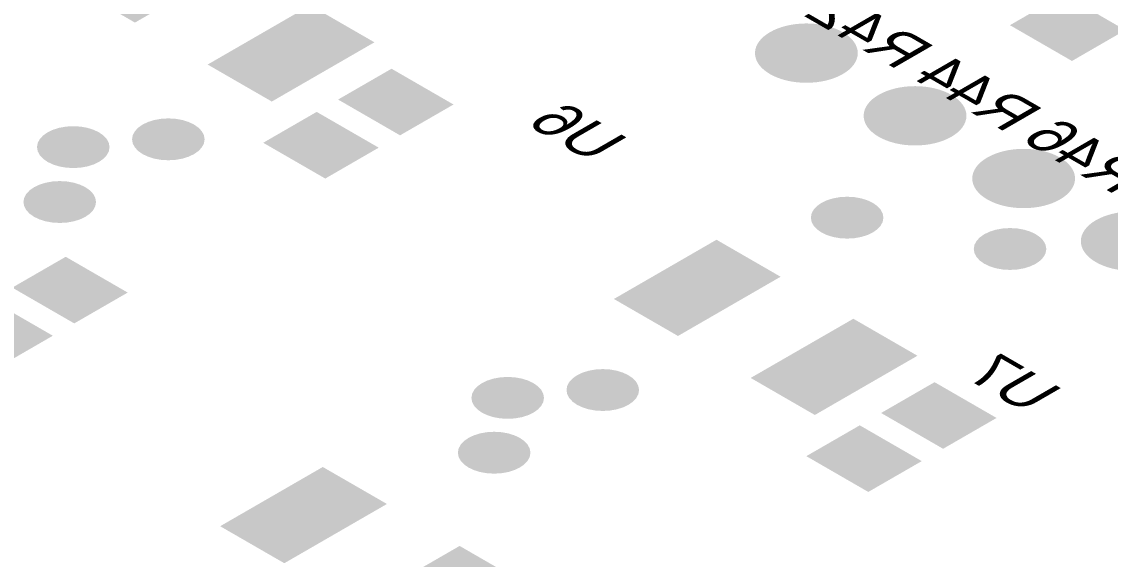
# Model space of a CAD drawing. Header units: millimetres. Extents: x -6 to 177, y -65 to 42.
# Drawn here: x 84.73 to 102.73, y -0.19 to 8.7 of the extents above; entities that cross this region are included whole.
import ezdxf

# ---------------------------------------------------------------- set-up
doc = ezdxf.new("R2010")
doc.units = ezdxf.units.MM
for name, color, linetype, true_color in [('Bottom Layer- Bottom', 7, 'Continuous', 0xffffff), ('Bottom Overlay- Bot Silk', 7, 'Continuous', 0xffffff), ('Bottom Paste- Bot Paste', 7, 'Continuous', 0xffffff), ('Bottom Solder- Bot Mask', 7, 'Continuous', 0xffffff), ('Multi-Layer', 7, 'Continuous', 0xffffff), ('Pad Holes', 7, 'Continuous', 0xffffff), ('Top Layer- Top', 7, 'Continuous', 0xffffff), ('Top Paste- Top Paste', 7, 'Continuous', 0xffffff), ('Top Solder- Top Mask', 7, 'Continuous', 0xffffff), ('Via Holes', 7, 'Continuous', 0xffffff)]:
    doc.layers.add(name, color=color, linetype=linetype, true_color=true_color)
doc.styles.add('Arial', font='')
doc.styles.get('Arial').set_extended_font_data('Arial')

# ---------------------------------------------------------------- blocks, each defined once
blk = doc.blocks.new('RES_0805_2012_B_158')
at = {"layer": 'Bottom Layer- Bottom', "linetype": 'Continuous', "lineweight": 18}
for points in [[(103.333, 8.804), (102.378, 9.355), (103.192, 9.824), (104.146, 9.273)], [(102.096, 8.089), (101.141, 8.641), (101.954, 9.11), (102.909, 8.559)]]:
    blk.add_hatch(color=7, dxfattribs=at).paths.add_polyline_path(points, flags=0)
at = {"layer": 'Bottom Paste- Bot Paste', "linetype": 'Continuous', "lineweight": 18}
for points in [[(103.333, 8.804), (102.378, 9.355), (103.192, 9.824), (104.146, 9.273)], [(102.096, 8.089), (101.141, 8.641), (101.954, 9.11), (102.909, 8.559)]]:
    blk.add_hatch(color=7, dxfattribs=at).paths.add_polyline_path(points, flags=0)
at = {"layer": 'Bottom Solder- Bot Mask', "linetype": 'Continuous', "lineweight": 18}
for points in [[(103.333, 8.763), (102.308, 9.355), (103.192, 9.865), (104.217, 9.273)], [(102.096, 8.049), (101.07, 8.641), (101.954, 9.151), (102.979, 8.559)]]:
    blk.add_hatch(color=7, dxfattribs=at).paths.add_polyline_path(points, flags=0)
blk = doc.blocks.new('RES_0805_2012_238')
at = {"layer": 'Top Layer- Top', "linetype": 'Continuous', "lineweight": 18}
for points in [[(85.456, 4.769), (86.41, 4.218), (85.597, 3.749), (84.642, 4.3)], [(84.218, 4.055), (85.173, 3.504), (84.36, 3.034), (83.405, 3.585)]]:
    blk.add_hatch(color=7, dxfattribs=at).paths.add_polyline_path(points, flags=0)
at = {"layer": 'Top Paste- Top Paste', "linetype": 'Continuous', "lineweight": 18}
for points in [[(85.456, 4.769), (86.41, 4.218), (85.597, 3.749), (84.642, 4.3)], [(84.218, 4.055), (85.173, 3.504), (84.36, 3.034), (83.405, 3.585)]]:
    blk.add_hatch(color=7, dxfattribs=at).paths.add_polyline_path(points, flags=0)
at = {"layer": 'Top Solder- Top Mask', "linetype": 'Continuous', "lineweight": 18}
for points in [[(85.456, 4.81), (86.481, 4.218), (85.597, 3.708), (84.572, 4.3)], [(84.218, 4.096), (85.243, 3.504), (84.36, 2.993), (83.334, 3.585)]]:
    blk.add_hatch(color=7, dxfattribs=at).paths.add_polyline_path(points, flags=0)
blk = doc.blocks.new('LED3528_237')
at = {"layer": 'Top Layer- Top', "linetype": 'Continuous', "lineweight": 18}
for points in [[(90.697, 0.721), (89.071, -0.218), (88.081, 0.353), (89.707, 1.292)], [(90.343, -0.953), (91.97, -0.014), (92.96, -0.586), (91.333, -1.525)]]:
    blk.add_hatch(color=7, dxfattribs=at).paths.add_polyline_path(points, flags=0)
at = {"layer": 'Top Paste- Top Paste', "linetype": 'Continuous', "lineweight": 18}
for points in [[(90.697, 0.721), (89.071, -0.218), (88.081, 0.353), (89.707, 1.292)], [(90.343, -0.953), (91.97, -0.014), (92.96, -0.586), (91.333, -1.525)]]:
    blk.add_hatch(color=7, dxfattribs=at).paths.add_polyline_path(points, flags=0)
at = {"layer": 'Top Solder- Top Mask', "linetype": 'Continuous', "lineweight": 18}
for points in [[(90.768, 0.721), (89.071, -0.259), (88.01, 0.353), (89.707, 1.333)], [(90.273, -0.953), (91.97, 0.027), (93.031, -0.586), (91.333, -1.566)]]:
    blk.add_hatch(color=7, dxfattribs=at).paths.add_polyline_path(points, flags=0)
blk = doc.blocks.new('RES_0805_2012_227')
at = {"layer": 'Top Layer- Top', "linetype": 'Continuous', "lineweight": 18}
for points in [[(90.844, 7.88), (91.798, 7.329), (90.985, 6.86), (90.031, 7.411)], [(89.606, 7.166), (90.561, 6.615), (89.748, 6.145), (88.793, 6.696)]]:
    blk.add_hatch(color=7, dxfattribs=at).paths.add_polyline_path(points, flags=0)
at = {"layer": 'Top Paste- Top Paste', "linetype": 'Continuous', "lineweight": 18}
for points in [[(90.844, 7.88), (91.798, 7.329), (90.985, 6.86), (90.031, 7.411)], [(89.606, 7.166), (90.561, 6.615), (89.748, 6.145), (88.793, 6.696)]]:
    blk.add_hatch(color=7, dxfattribs=at).paths.add_polyline_path(points, flags=0)
at = {"layer": 'Top Solder- Top Mask', "linetype": 'Continuous', "lineweight": 18}
for points in [[(90.844, 7.921), (91.869, 7.329), (90.985, 6.819), (89.96, 7.411)], [(89.606, 7.207), (90.632, 6.615), (89.748, 6.104), (88.722, 6.696)]]:
    blk.add_hatch(color=7, dxfattribs=at).paths.add_polyline_path(points, flags=0)
blk = doc.blocks.new('LED3528_226')
at = {"layer": 'Top Layer- Top', "linetype": 'Continuous', "lineweight": 18}
for points in [[(97.208, 4.48), (95.581, 3.541), (94.591, 4.112), (96.218, 5.051)], [(96.854, 2.806), (98.481, 3.745), (99.47, 3.173), (97.844, 2.234)]]:
    blk.add_hatch(color=7, dxfattribs=at).paths.add_polyline_path(points, flags=0)
at = {"layer": 'Top Paste- Top Paste', "linetype": 'Continuous', "lineweight": 18}
for points in [[(97.208, 4.48), (95.581, 3.541), (94.591, 4.112), (96.218, 5.051)], [(96.854, 2.806), (98.481, 3.745), (99.47, 3.173), (97.844, 2.234)]]:
    blk.add_hatch(color=7, dxfattribs=at).paths.add_polyline_path(points, flags=0)
at = {"layer": 'Top Solder- Top Mask', "linetype": 'Continuous', "lineweight": 18}
for points in [[(97.278, 4.48), (95.581, 3.5), (94.521, 4.112), (96.218, 5.092)], [(96.783, 2.806), (98.481, 3.785), (99.541, 3.173), (97.844, 2.193)]]:
    blk.add_hatch(color=7, dxfattribs=at).paths.add_polyline_path(points, flags=0)
blk = doc.blocks.new('LED3528_49')
at = {"layer": 'Top Layer- Top', "linetype": 'Continuous', "lineweight": 18}
for points in [[(88.227, 9.664), (86.601, 8.725), (85.611, 9.297), (87.238, 10.236)], [(87.874, 7.99), (89.5, 8.929), (90.49, 8.358), (88.864, 7.419)]]:
    blk.add_hatch(color=7, dxfattribs=at).paths.add_polyline_path(points, flags=0)
at = {"layer": 'Top Paste- Top Paste', "linetype": 'Continuous', "lineweight": 18}
for points in [[(88.227, 9.664), (86.601, 8.725), (85.611, 9.297), (87.238, 10.236)], [(87.874, 7.99), (89.5, 8.929), (90.49, 8.358), (88.864, 7.419)]]:
    blk.add_hatch(color=7, dxfattribs=at).paths.add_polyline_path(points, flags=0)
at = {"layer": 'Top Solder- Top Mask', "linetype": 'Continuous', "lineweight": 18}
for points in [[(88.298, 9.664), (86.601, 8.684), (85.54, 9.297), (87.238, 10.277)], [(87.803, 7.99), (89.5, 8.97), (90.561, 8.358), (88.864, 7.378)]]:
    blk.add_hatch(color=7, dxfattribs=at).paths.add_polyline_path(points, flags=0)
blk = doc.blocks.new('RES_0805_2012_48')
at = {"layer": 'Top Layer- Top', "linetype": 'Continuous', "lineweight": 18}
for points in [[(99.824, 2.695), (100.779, 2.144), (99.965, 1.675), (99.011, 2.226)], [(98.587, 1.981), (99.541, 1.43), (98.728, 0.96), (97.773, 1.512)]]:
    blk.add_hatch(color=7, dxfattribs=at).paths.add_polyline_path(points, flags=0)
at = {"layer": 'Top Paste- Top Paste', "linetype": 'Continuous', "lineweight": 18}
for points in [[(99.824, 2.695), (100.779, 2.144), (99.965, 1.675), (99.011, 2.226)], [(98.587, 1.981), (99.541, 1.43), (98.728, 0.96), (97.773, 1.512)]]:
    blk.add_hatch(color=7, dxfattribs=at).paths.add_polyline_path(points, flags=0)
at = {"layer": 'Top Solder- Top Mask', "linetype": 'Continuous', "lineweight": 18}
for points in [[(99.824, 2.736), (100.849, 2.144), (99.965, 1.634), (98.94, 2.226)], [(98.587, 2.022), (99.612, 1.43), (98.728, 0.92), (97.703, 1.512)]]:
    blk.add_hatch(color=7, dxfattribs=at).paths.add_polyline_path(points, flags=0)
blk = doc.blocks.new('DC_10_13')
at = {"layer": 'Bottom Layer- Bottom', "linetype": 'Continuous', "lineweight": 18}
h = blk.add_hatch(color=7, dxfattribs=at)
edge = h.paths.add_edge_path(flags=0)
edge.add_ellipse((97.704, 8.179), major_axis=(-0.8, 0), ratio=0.57735, start_angle=0, end_angle=360)
h = blk.add_hatch(color=7, dxfattribs=at)
edge = h.paths.add_edge_path(flags=0)
edge.add_ellipse((99.501, 7.142), major_axis=(-0.8, 0), ratio=0.57735, start_angle=0, end_angle=360)
h = blk.add_hatch(color=7, dxfattribs=at)
edge = h.paths.add_edge_path(flags=0)
edge.add_ellipse((101.297, 6.105), major_axis=(-0.8, 0), ratio=0.57735, start_angle=0, end_angle=360)
h = blk.add_hatch(color=7, dxfattribs=at)
edge = h.paths.add_edge_path(flags=0)
edge.add_ellipse((103.093, 5.068), major_axis=(-0.8, 0), ratio=0.57735, start_angle=0, end_angle=360)
at = {"layer": 'Bottom Solder- Bot Mask', "linetype": 'Continuous', "lineweight": 18}
h = blk.add_hatch(color=7, dxfattribs=at)
edge = h.paths.add_edge_path(flags=0)
edge.add_ellipse((97.704, 8.179), major_axis=(-0.85, 0), ratio=0.57735, start_angle=0, end_angle=360)
h = blk.add_hatch(color=7, dxfattribs=at)
edge = h.paths.add_edge_path(flags=0)
edge.add_ellipse((99.501, 7.142), major_axis=(-0.85, 0), ratio=0.57735, start_angle=0, end_angle=360)
h = blk.add_hatch(color=7, dxfattribs=at)
edge = h.paths.add_edge_path(flags=0)
edge.add_ellipse((101.297, 6.105), major_axis=(-0.85, 0), ratio=0.57735, start_angle=0, end_angle=360)
h = blk.add_hatch(color=7, dxfattribs=at)
edge = h.paths.add_edge_path(flags=0)
edge.add_ellipse((103.093, 5.068), major_axis=(-0.85, 0), ratio=0.57735, start_angle=0, end_angle=360)
at = {"layer": 'Multi-Layer', "linetype": 'Continuous', "lineweight": 18}
h = blk.add_hatch(color=9, dxfattribs=at)
edge = h.paths.add_edge_path(flags=0)
edge.add_ellipse((97.704, 8.179), major_axis=(-0.8, 0), ratio=0.57735, start_angle=0, end_angle=360)
h = blk.add_hatch(color=9, dxfattribs=at)
edge = h.paths.add_edge_path(flags=0)
edge.add_ellipse((99.501, 7.142), major_axis=(-0.8, 0), ratio=0.57735, start_angle=0, end_angle=360)
h = blk.add_hatch(color=9, dxfattribs=at)
edge = h.paths.add_edge_path(flags=0)
edge.add_ellipse((101.297, 6.105), major_axis=(-0.8, 0), ratio=0.57735, start_angle=0, end_angle=360)
h = blk.add_hatch(color=9, dxfattribs=at)
edge = h.paths.add_edge_path(flags=0)
edge.add_ellipse((103.093, 5.068), major_axis=(-0.8, 0), ratio=0.57735, start_angle=0, end_angle=360)
at = {"layer": 'Pad Holes', "linetype": 'Continuous', "lineweight": 18}
h = blk.add_hatch(color=7, dxfattribs=at)
edge = h.paths.add_edge_path(flags=0)
edge.add_ellipse((97.704, 8.179), major_axis=(-0.4, 0), ratio=0.57735, start_angle=0, end_angle=360)
h = blk.add_hatch(color=7, dxfattribs=at)
edge = h.paths.add_edge_path(flags=0)
edge.add_ellipse((99.501, 7.142), major_axis=(-0.4, 0), ratio=0.57735, start_angle=0, end_angle=360)
h = blk.add_hatch(color=7, dxfattribs=at)
edge = h.paths.add_edge_path(flags=0)
edge.add_ellipse((101.297, 6.105), major_axis=(-0.4, 0), ratio=0.57735, start_angle=0, end_angle=360)
h = blk.add_hatch(color=7, dxfattribs=at)
edge = h.paths.add_edge_path(flags=0)
edge.add_ellipse((103.093, 5.068), major_axis=(-0.4, 0), ratio=0.57735, start_angle=0, end_angle=360)
at = {"layer": 'Top Layer- Top', "linetype": 'Continuous', "lineweight": 18}
h = blk.add_hatch(color=7, dxfattribs=at)
edge = h.paths.add_edge_path(flags=0)
edge.add_ellipse((97.704, 8.179), major_axis=(-0.8, 0), ratio=0.57735, start_angle=0, end_angle=360)
h = blk.add_hatch(color=7, dxfattribs=at)
edge = h.paths.add_edge_path(flags=0)
edge.add_ellipse((99.501, 7.142), major_axis=(-0.8, 0), ratio=0.57735, start_angle=0, end_angle=360)
h = blk.add_hatch(color=7, dxfattribs=at)
edge = h.paths.add_edge_path(flags=0)
edge.add_ellipse((101.297, 6.105), major_axis=(-0.8, 0), ratio=0.57735, start_angle=0, end_angle=360)
h = blk.add_hatch(color=7, dxfattribs=at)
edge = h.paths.add_edge_path(flags=0)
edge.add_ellipse((103.093, 5.068), major_axis=(-0.8, 0), ratio=0.57735, start_angle=0, end_angle=360)
at = {"layer": 'Top Solder- Top Mask', "linetype": 'Continuous', "lineweight": 18}
h = blk.add_hatch(color=7, dxfattribs=at)
edge = h.paths.add_edge_path(flags=0)
edge.add_ellipse((97.704, 8.179), major_axis=(-0.85, 0), ratio=0.57735, start_angle=0, end_angle=360)
h = blk.add_hatch(color=7, dxfattribs=at)
edge = h.paths.add_edge_path(flags=0)
edge.add_ellipse((99.501, 7.142), major_axis=(-0.85, 0), ratio=0.57735, start_angle=0, end_angle=360)
h = blk.add_hatch(color=7, dxfattribs=at)
edge = h.paths.add_edge_path(flags=0)
edge.add_ellipse((101.297, 6.105), major_axis=(-0.85, 0), ratio=0.57735, start_angle=0, end_angle=360)
h = blk.add_hatch(color=7, dxfattribs=at)
edge = h.paths.add_edge_path(flags=0)
edge.add_ellipse((103.093, 5.068), major_axis=(-0.85, 0), ratio=0.57735, start_angle=0, end_angle=360)

msp = doc.modelspace()

# ---------------------------------------------------------------- hatches: boundary and pattern name
at = {"layer": 'Bottom Layer- Bottom', "linetype": 'Continuous', "lineweight": 18}
h = msp.add_hatch(color=7, dxfattribs=at)
edge = h.paths.add_edge_path(flags=0)
edge.add_ellipse((87.153, 6.753), major_axis=(-0.55, 0), ratio=0.57735, start_angle=0, end_angle=360)
h = msp.add_hatch(color=7, dxfattribs=at)
edge = h.paths.add_edge_path(flags=0)
edge.add_ellipse((85.581, 6.624), major_axis=(-0.55, 0), ratio=0.57735, start_angle=0, end_angle=360)
h = msp.add_hatch(color=7, dxfattribs=at)
edge = h.paths.add_edge_path(flags=0)
edge.add_ellipse((85.357, 5.716), major_axis=(-0.55, 0), ratio=0.57735, start_angle=0, end_angle=360)
h = msp.add_hatch(color=7, dxfattribs=at)
edge = h.paths.add_edge_path(flags=0)
edge.add_ellipse((98.378, 5.457), major_axis=(-0.55, 0), ratio=0.57735, start_angle=0, end_angle=360)
h = msp.add_hatch(color=7, dxfattribs=at)
edge = h.paths.add_edge_path(flags=0)
edge.add_ellipse((101.072, 4.939), major_axis=(-0.55, 0), ratio=0.57735, start_angle=0, end_angle=360)
h = msp.add_hatch(color=7, dxfattribs=at)
edge = h.paths.add_edge_path(flags=0)
edge.add_ellipse((94.337, 2.606), major_axis=(-0.55, 0), ratio=0.57735, start_angle=0, end_angle=360)
h = msp.add_hatch(color=7, dxfattribs=at)
edge = h.paths.add_edge_path(flags=0)
edge.add_ellipse((92.765, 2.476), major_axis=(-0.55, 0), ratio=0.57735, start_angle=0, end_angle=360)
h = msp.add_hatch(color=7, dxfattribs=at)
edge = h.paths.add_edge_path(flags=0)
edge.add_ellipse((92.541, 1.569), major_axis=(-0.55, 0), ratio=0.57735, start_angle=0, end_angle=360)
at = {"layer": 'Bottom Solder- Bot Mask', "linetype": 'Continuous', "lineweight": 18}
h = msp.add_hatch(color=7, dxfattribs=at)
edge = h.paths.add_edge_path(flags=0)
edge.add_ellipse((87.153, 6.753), major_axis=(-0.6, 0), ratio=0.57735, start_angle=0, end_angle=360)
h = msp.add_hatch(color=7, dxfattribs=at)
edge = h.paths.add_edge_path(flags=0)
edge.add_ellipse((85.581, 6.624), major_axis=(-0.6, 0), ratio=0.57735, start_angle=0, end_angle=360)
h = msp.add_hatch(color=7, dxfattribs=at)
edge = h.paths.add_edge_path(flags=0)
edge.add_ellipse((85.357, 5.716), major_axis=(-0.6, 0), ratio=0.57735, start_angle=0, end_angle=360)
h = msp.add_hatch(color=7, dxfattribs=at)
edge = h.paths.add_edge_path(flags=0)
edge.add_ellipse((98.378, 5.457), major_axis=(-0.6, 0), ratio=0.57735, start_angle=0, end_angle=360)
h = msp.add_hatch(color=7, dxfattribs=at)
edge = h.paths.add_edge_path(flags=0)
edge.add_ellipse((101.072, 4.939), major_axis=(-0.6, 0), ratio=0.57735, start_angle=0, end_angle=360)
h = msp.add_hatch(color=7, dxfattribs=at)
edge = h.paths.add_edge_path(flags=0)
edge.add_ellipse((94.337, 2.606), major_axis=(-0.6, 0), ratio=0.57735, start_angle=0, end_angle=360)
h = msp.add_hatch(color=7, dxfattribs=at)
edge = h.paths.add_edge_path(flags=0)
edge.add_ellipse((92.765, 2.476), major_axis=(-0.6, 0), ratio=0.57735, start_angle=0, end_angle=360)
h = msp.add_hatch(color=7, dxfattribs=at)
edge = h.paths.add_edge_path(flags=0)
edge.add_ellipse((92.541, 1.569), major_axis=(-0.6, 0), ratio=0.57735, start_angle=0, end_angle=360)
at = {"layer": 'Top Layer- Top', "linetype": 'Continuous', "lineweight": 18}
h = msp.add_hatch(color=7, dxfattribs=at)
edge = h.paths.add_edge_path(flags=0)
edge.add_ellipse((87.153, 6.753), major_axis=(-0.55, 0), ratio=0.57735, start_angle=0, end_angle=360)
h = msp.add_hatch(color=7, dxfattribs=at)
edge = h.paths.add_edge_path(flags=0)
edge.add_ellipse((85.581, 6.624), major_axis=(-0.55, 0), ratio=0.57735, start_angle=0, end_angle=360)
h = msp.add_hatch(color=7, dxfattribs=at)
edge = h.paths.add_edge_path(flags=0)
edge.add_ellipse((85.357, 5.716), major_axis=(-0.55, 0), ratio=0.57735, start_angle=0, end_angle=360)
h = msp.add_hatch(color=7, dxfattribs=at)
edge = h.paths.add_edge_path(flags=0)
edge.add_ellipse((98.378, 5.457), major_axis=(-0.55, 0), ratio=0.57735, start_angle=0, end_angle=360)
h = msp.add_hatch(color=7, dxfattribs=at)
edge = h.paths.add_edge_path(flags=0)
edge.add_ellipse((101.072, 4.939), major_axis=(-0.55, 0), ratio=0.57735, start_angle=0, end_angle=360)
h = msp.add_hatch(color=7, dxfattribs=at)
edge = h.paths.add_edge_path(flags=0)
edge.add_ellipse((94.337, 2.606), major_axis=(-0.55, 0), ratio=0.57735, start_angle=0, end_angle=360)
h = msp.add_hatch(color=7, dxfattribs=at)
edge = h.paths.add_edge_path(flags=0)
edge.add_ellipse((92.765, 2.476), major_axis=(-0.55, 0), ratio=0.57735, start_angle=0, end_angle=360)
h = msp.add_hatch(color=7, dxfattribs=at)
edge = h.paths.add_edge_path(flags=0)
edge.add_ellipse((92.541, 1.569), major_axis=(-0.55, 0), ratio=0.57735, start_angle=0, end_angle=360)
at = {"layer": 'Top Solder- Top Mask', "linetype": 'Continuous', "lineweight": 18}
h = msp.add_hatch(color=7, dxfattribs=at)
edge = h.paths.add_edge_path(flags=0)
edge.add_ellipse((87.153, 6.753), major_axis=(-0.6, 0), ratio=0.57735, start_angle=0, end_angle=360)
h = msp.add_hatch(color=7, dxfattribs=at)
edge = h.paths.add_edge_path(flags=0)
edge.add_ellipse((85.581, 6.624), major_axis=(-0.6, 0), ratio=0.57735, start_angle=0, end_angle=360)
h = msp.add_hatch(color=7, dxfattribs=at)
edge = h.paths.add_edge_path(flags=0)
edge.add_ellipse((85.357, 5.716), major_axis=(-0.6, 0), ratio=0.57735, start_angle=0, end_angle=360)
h = msp.add_hatch(color=7, dxfattribs=at)
edge = h.paths.add_edge_path(flags=0)
edge.add_ellipse((98.378, 5.457), major_axis=(-0.6, 0), ratio=0.57735, start_angle=0, end_angle=360)
h = msp.add_hatch(color=7, dxfattribs=at)
edge = h.paths.add_edge_path(flags=0)
edge.add_ellipse((101.072, 4.939), major_axis=(-0.6, 0), ratio=0.57735, start_angle=0, end_angle=360)
h = msp.add_hatch(color=7, dxfattribs=at)
edge = h.paths.add_edge_path(flags=0)
edge.add_ellipse((94.337, 2.606), major_axis=(-0.6, 0), ratio=0.57735, start_angle=0, end_angle=360)
h = msp.add_hatch(color=7, dxfattribs=at)
edge = h.paths.add_edge_path(flags=0)
edge.add_ellipse((92.765, 2.476), major_axis=(-0.6, 0), ratio=0.57735, start_angle=0, end_angle=360)
h = msp.add_hatch(color=7, dxfattribs=at)
edge = h.paths.add_edge_path(flags=0)
edge.add_ellipse((92.541, 1.569), major_axis=(-0.6, 0), ratio=0.57735, start_angle=0, end_angle=360)
at = {"layer": 'Via Holes', "linetype": 'Continuous', "lineweight": 18}
h = msp.add_hatch(color=7, dxfattribs=at)
edge = h.paths.add_edge_path(flags=0)
edge.add_ellipse((87.153, 6.753), major_axis=(-0.3, 0), ratio=0.57735, start_angle=0, end_angle=360)
h = msp.add_hatch(color=7, dxfattribs=at)
edge = h.paths.add_edge_path(flags=0)
edge.add_ellipse((85.581, 6.624), major_axis=(-0.3, 0), ratio=0.57735, start_angle=0, end_angle=360)
h = msp.add_hatch(color=7, dxfattribs=at)
edge = h.paths.add_edge_path(flags=0)
edge.add_ellipse((85.357, 5.716), major_axis=(-0.3, 0), ratio=0.57735, start_angle=0, end_angle=360)
h = msp.add_hatch(color=7, dxfattribs=at)
edge = h.paths.add_edge_path(flags=0)
edge.add_ellipse((98.378, 5.457), major_axis=(-0.3, 0), ratio=0.57735, start_angle=0, end_angle=360)
h = msp.add_hatch(color=7, dxfattribs=at)
edge = h.paths.add_edge_path(flags=0)
edge.add_ellipse((101.072, 4.939), major_axis=(-0.3, 0), ratio=0.57735, start_angle=0, end_angle=360)
h = msp.add_hatch(color=7, dxfattribs=at)
edge = h.paths.add_edge_path(flags=0)
edge.add_ellipse((94.337, 2.606), major_axis=(-0.3, 0), ratio=0.57735, start_angle=0, end_angle=360)
h = msp.add_hatch(color=7, dxfattribs=at)
edge = h.paths.add_edge_path(flags=0)
edge.add_ellipse((92.765, 2.476), major_axis=(-0.3, 0), ratio=0.57735, start_angle=0, end_angle=360)
h = msp.add_hatch(color=7, dxfattribs=at)
edge = h.paths.add_edge_path(flags=0)
edge.add_ellipse((92.541, 1.569), major_axis=(-0.3, 0), ratio=0.57735, start_angle=0, end_angle=360)

# ---------------------------------------------------------------- linework, layer by layer
at = {"color": 252, "linetype": 'Continuous', "lineweight": 13}
for points, degree in [([(177.13, -22.25), (65.407, 42.254)], 1), ([(177.13, -23.474), (65.407, 41.029)], 1), ([(-6.364, 0.816), (2.946, -4.559), (21.567, -15.309), (49.497, -31.435), (77.428, -47.561), (96.049, -58.311), (105.359, -63.687)], 3)]:
    msp.add_open_spline(points, degree=degree, dxfattribs=at)
at = {"color": 163, "linetype": 'Continuous', "lineweight": 18}
msp.add_open_spline([(65.407, 41.029), (177.13, -23.474)], degree=1, dxfattribs=at)

# ---------------------------------------------------------------- block references
for name in ['DC_10_13', 'LED3528_49', 'RES_0805_2012_B_158', 'RES_0805_2012_227', 'LED3528_226', 'RES_0805_2012_238', 'RES_0805_2012_48', 'LED3528_237']:
    msp.add_blockref(name, (0, 0), dxfattribs=at)

# ---------------------------------------------------------------- texts
at = {"layer": 'Bottom Overlay- Bot Silk', "color": 44, "linetype": 'Continuous', "lineweight": 13, "extrusion": (0, -0.816497, -0.57735), "char_height": 0.912, "attachment_point": 7, "text_direction": (-0.707107, 0.408248, -0.57735), "line_spacing_factor": 1.047437, "style": 'Arial'}
for s, insert in [('\\fArial|b0|i0;\\W0.9648;R42', (99.221, 7.894, 0.104)), ('\\fArial|b0|i0;\\W0.9676;R44', (101.017, 6.857, 0.104)), ('\\fArial|b0|i0;\\W0.9556;U6', (94.139, 6.37, 0.104)), ('\\fArial|b0|i0;\\W0.9692;R46', (102.813, 5.821, 0.104)), ('\\fArial|b0|i0;\\W0.9550;U7', (101.323, 2.222, 0.104))]:
    msp.add_mtext(s, dxfattribs=dict(at, insert=insert))

doc.saveas('drawing.dxf')
